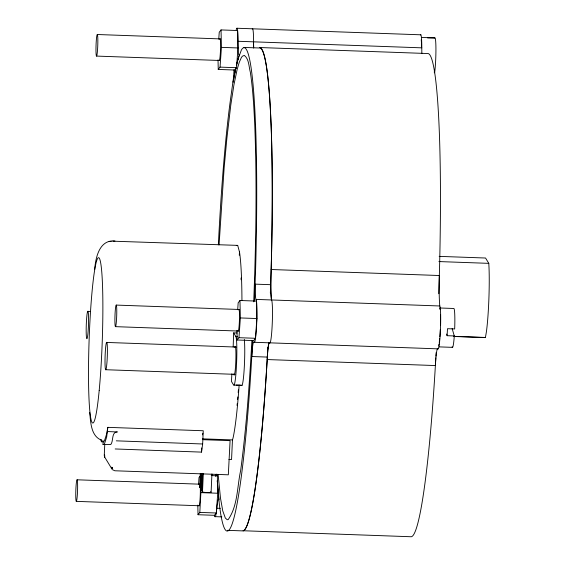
<?xml version="1.0" encoding="UTF-8"?>
<svg xmlns="http://www.w3.org/2000/svg" width="565" height="565" viewBox="0 0 565 565"><rect width="100%" height="100%" fill="white"/><g stroke="black" fill="none" stroke-linecap="round" stroke-linejoin="round"><path stroke-width="0.85" d="M434.344 72.829L434.365 71.091M104.673 457.064L104.617 455.051L104.673 457.064L111.828 468.872L112.04 467.311L111.566 467.594L111.948 468.505L111.51 467.997L111.905 468.745M270.353 293.115L271.151 269.512A241.806 19.252 -88 0 0 259.476 47.524L427.67 53.534A241.806 19.252 -88 0 1 438.765 293.722M233.168 346.981L233.656 332.87L237.166 332.997M253.72 301.809C255.973 243.282 257.026 184.656 254.794 126.108C253.953 108.092 253.049 90.033 250.323 72.186C248.791 66.677 249.165 59.184 244.306 55.384L242.336 56.253L241.326 57.644L239.263 62.298L237.152 69.424L233.974 84.566L230.838 104.702L226.862 138.453L224.121 168.137L219.079 244.878M254.504 301.053L255.613 268.975A241.658 19.238 -88 0 0 241.41 49.939L237.554 60.328M103.819 441.844L101.396 441.759L101.467 440.079M117.661 431.9C111.107 431.688 113.749 441.046 110.775 444.535L103.007 444.422L103.162 441.06L104.398 440.947L106.672 433.941L107.802 427.345L203.259 430.756L202.658 443.984L201.536 452.113L115.189 448.963M104.271 455.256L104.744 444.796M103.007 444.422L104.313 444.302L106.665 437.056L107.802 427.345M199.692 487.235L200.321 473.35M201.536 452.113L201.726 447.96M200.391 488.386L201.062 473.639M201.091 489.544L201.804 473.929M201.79 490.695L202.581 473.343M202.489 491.854L203.315 473.632M211.105 492.157L211.931 473.943M239.136 385.097A100.867 8.03 -88 0 1 232.992 438.256L232.455 439.909L231.558 459.522L228.917 459.423M252.64 340.808L251.651 358.973A241.658 19.238 -88 0 1 219.185 502.772L217.278 480.843M227.526 530.344L243.063 530.902A241.658 19.238 -88 0 0 267.189 359.531L267.422 355.208M267.754 349.219L267.845 347.397M231.883 373.776L231.452 381.46L233.578 384.963A24.507 1.949 -88 0 0 236.558 363.775A24.507 1.949 -88 0 0 235.782 336.38L233.656 332.87M251.905 340.427C249.455 383.847 246.411 427.281 240.676 470.405C237.081 486.592 237.943 505.682 228.182 519.602L227.208 519.722L225.336 518.041L222.744 510.809L220.477 498.083L218.161 474.685M239.278 255.239L239.496 252.004L237.703 245.38L112.866 241.184M452.127 346.797A19.45 1.547 -88 0 0 454.189 337.291L454.281 335.949L447.106 335.695L447.487 328.703L454.663 328.957L454.726 327.523A19.45 1.547 -88 0 0 453.822 308.483L439.471 307.974M218.761 39.112L219.241 32.24L221.035 29.924L237.547 30.517L237.943 47.954L236.544 67.715L234.75 70.025L218.245 69.439L218.026 59.848M218.245 69.439L220.039 67.122L221.438 47.368L221.035 29.924M198.534 484.396L199.021 477.524L200.37 475.786M211.246 475.582L217.327 475.801L217.723 493.238L216.324 512.999L214.531 515.308L198.025 514.722L199.819 512.406L201.112 488.294M218.351 244.815A241.658 19.238 -88 0 1 230.93 96.347L233.514 77.808A22.819 1.815 -88 0 0 234.009 69.749M237.688 309.684L238.176 302.812L239.97 300.495L256.475 301.089L256.87 318.533L255.472 338.287L253.678 340.596L237.173 340.01L236.954 330.419M237.173 340.01L238.967 337.693L240.365 317.94L239.97 300.495M233.119 82.363L235.817 67.856L233.691 78.683M94.673 269.498C95.591 257.739 99.327 239.419 114.97 240.994M202.553 434.881L202.835 433.228M234.828 72.369L235.803 67.8M233.183 81.494L233.543 79.594M236.368 65.286L238.656 56.655M236.403 65.314L238.826 56.203M421.384 37.431L434.895 37.912L427.592 37.876M109.137 241.545L111.234 241.354M236.297 245.507L237.703 245.38M237.145 28.25L420.883 34.811M97.342 34.514A10.806 0.862 -88 0 1 97.427 51.175A10.806 0.862 -88 0 1 95.972 50.207A10.806 0.862 -88 0 1 97.342 34.514L220.541 38.914M236.212 29.79A21.611 1.723 -88 0 1 238.056 41.273L421.794 47.841A22.621 1.801 -88 0 0 421.864 53.407M243.911 47.439L259.448 47.99A241.658 19.238 -88 0 1 271.151 269.533A39.112 3.115 -88 0 0 271.588 299.966A21.611 1.723 -88 0 1 272.231 324.063A21.611 1.723 -88 0 1 269.639 342.835A21.237 1.688 -88 0 0 267.181 359.552A241.806 19.252 -88 0 1 243.035 530.74L411.228 536.75A241.806 19.252 -88 0 0 435.827 357.843M221.438 47.368L237.943 47.954M96.488 56.083L219.686 60.483M220.039 67.122L236.544 67.715M439.16 256.369L485.554 258.021L488.782 263.354A43.23 3.439 -88 0 1 486.387 331.895L485.406 337.602L453.9 336.479M438.892 261.567L488.782 263.354M271.151 269.512L439.351 275.522A39.112 3.115 -88 0 0 439.782 305.976A21.611 1.723 -88 0 1 440.425 330.073A21.611 1.723 -88 0 1 437.84 348.845A21.237 1.688 -88 0 0 435.382 365.562L267.181 359.552M271.588 299.966A22.819 1.815 -88 0 1 270.635 284.689L255.097 284.139A22.819 1.815 -88 0 0 256.051 299.408L439.782 305.976M116.27 305.086A10.806 0.862 -88 0 1 116.355 321.746A10.806 0.862 -88 0 1 114.9 320.779A10.806 0.862 -88 0 1 116.27 305.086L239.475 309.486M87.992 311.364A13.744 1.095 -88 0 1 87.956 333.251A13.744 1.095 -88 0 1 86.177 330.377A13.744 1.095 -88 0 1 87.992 311.364L90.633 311.456M240.365 317.94L256.87 318.533M453.744 336.33L485.434 337.467M115.415 326.655L238.621 331.055M235.782 336.38L237.533 336.436M238.967 337.693L255.472 338.287M438.998 346.875L452.509 347.355M269.187 342.454A19.097 1.518 -88 0 0 267.323 357.08L251.785 356.522A19.097 1.518 -88 0 1 254.102 342.277L437.84 348.845M106.827 342.447A13.744 1.095 -88 0 1 106.792 364.333A13.744 1.095 -88 0 1 105.012 361.459A13.744 1.095 -88 0 1 106.827 342.447L236.276 347.065M105.591 369.715L235.047 374.341M236.205 385.055L241.467 385.245A24.507 1.949 -88 0 0 244.2 368.825A24.507 1.949 -88 0 0 244.32 339.487M234.087 385.09L241.982 385.372M202.496 438.843L232.455 439.909M202.976 439.683L230.089 440.651L228.324 474.812L114.85 470.772L112.364 469.635M202.658 443.984L116.312 440.834M77.123 479.798A10.806 0.862 -88 0 1 77.207 496.458A10.806 0.862 -88 0 1 75.752 495.491A10.806 0.862 -88 0 1 77.123 479.798L200.321 484.198M201.218 492.652L217.723 493.238M76.268 501.367L199.466 505.767M214.545 515.216A21.611 1.723 -88 0 0 216.812 508.225L220.265 508.352M199.819 512.406L216.324 512.999M214.926 516.636L221.833 516.883M107.611 431.547L116.715 431.95M102.194 440.432C90.725 436.625 90.753 422.182 89.687 412.351M104.327 455.15L104.617 456.711L104.327 455.15L104.603 455.524M111.566 467.594L111.983 468.173L111.623 467.191L112.018 467.764M111.51 467.997L111.863 468.872M104.348 456.188L104.638 456.944M104.334 455.665L104.603 456.379M452.141 328.533L454.281 335.949M446.625 334.042L447.106 335.695M100.725 439.288L101.396 441.759M216.805 474.43L216.918 475.984M217.264 480.638L218.923 499.608L218.535 499.185A22.819 1.815 -88 0 0 216.812 508.225M216.84 474.084L216.946 475.723M197.806 505.131L198.025 514.722M219.771 39.31A10.806 0.862 -88 0 1 220.512 49.459A10.806 0.862 -88 0 1 219.065 60.165M421.236 39.804A19.45 1.547 -88 0 1 421.561 46.775M434.895 37.912A19.45 1.547 -88 0 1 435.926 50.723A19.45 1.547 -88 0 1 434.662 72.525M199.551 484.593A10.806 0.862 -88 0 1 200.285 494.742A10.806 0.862 -88 0 1 198.845 505.449M439.853 308.532A19.45 1.547 -88 0 1 440.071 309.627M440.439 314.867A19.45 1.547 -88 0 1 440.425 325.32M440.276 329.55A19.45 1.547 -88 0 1 439.838 336.782M439.69 338.506A19.45 1.547 -88 0 1 439.238 342.588M439.019 344.043A19.45 1.547 -88 0 1 438.73 345.54M238.698 309.881A10.806 0.862 -88 0 1 239.44 320.03A10.806 0.862 -88 0 1 237.992 330.744M436.124 352.645A241.806 19.252 -88 0 1 435.926 356.112M252.237 28.843A21.611 1.723 -88 0 1 253.593 41.831A22.621 1.801 -88 0 0 253.692 48.096M253.6 47.269A19.309 1.54 -88 0 1 253.593 41.831M420.431 34.853A21.611 1.723 -88 0 1 421.794 47.841M239.468 54.65A19.309 1.54 -88 0 1 238.056 41.273M256.051 299.408A21.611 1.723 -88 0 1 256.694 323.505A21.611 1.723 -88 0 1 254.102 342.277M215.597 474.741A19.464 1.547 -88 0 1 215.491 476.373M201.832 489.834A4.322 0.523 2.6 0 1 201.507 489.297M201.133 488.676A4.322 0.523 2.6 0 1 200.808 488.146M210.364 491.875A4.322 0.523 2.6 0 1 207.68 492.553A4.322 0.523 2.6 0 1 202.553 491.72M202.531 490.985A4.322 0.523 2.6 0 1 201.853 490.568M201.182 487.659A4.322 0.523 2.6 0 1 200.109 486.988M239.496 252.004A100.867 8.03 -88 0 1 241.947 300.658M234.701 347.404A14.408 1.144 -88 0 1 235.831 360.562A14.408 1.144 -88 0 1 233.776 374.016M241.05 278.008A96.502 7.684 -88 0 1 241.121 279.76M238.402 389.907A96.502 7.684 -88 0 1 238.19 392.583M237.83 396.941A96.502 7.684 -88 0 1 237.604 399.483M237.229 403.565A96.502 7.684 -88 0 1 237.046 405.451M99.2 390.344A82.709 6.582 -88 0 0 99.44 258.473A82.709 6.582 -88 0 0 88.507 372.681A82.709 6.582 -88 0 0 99.2 390.344"/></g></svg>
